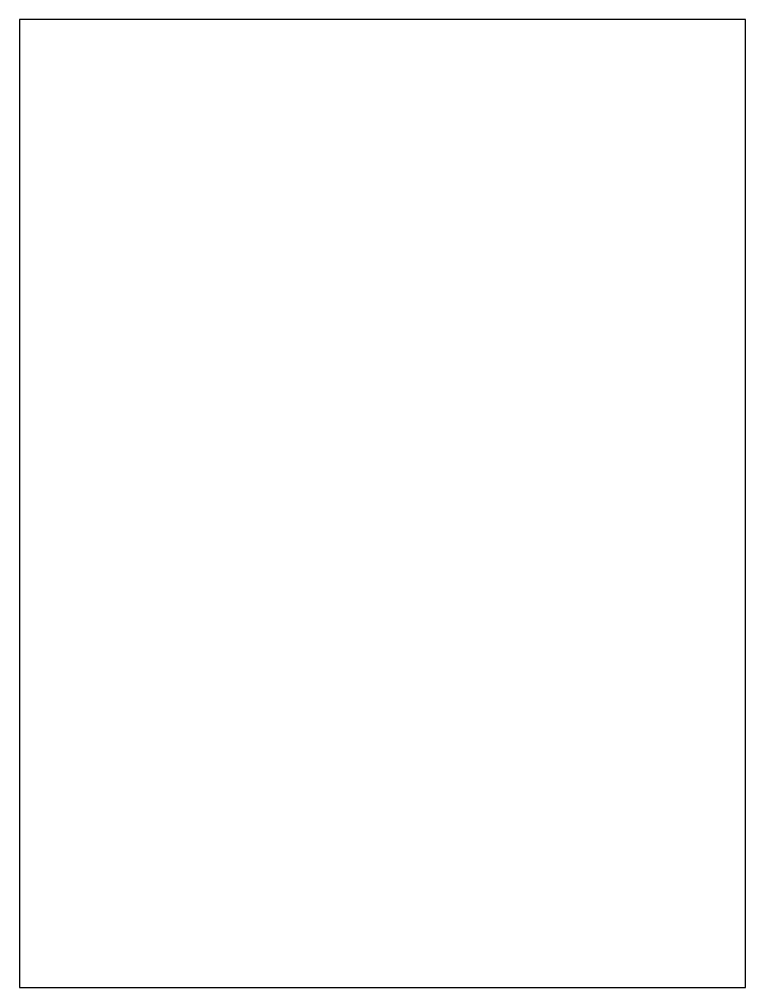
# Model space of a CAD drawing. Header units: millimetres. Extents: x -4633 to -4453, y -682 to -442.
import ezdxf

# ---------------------------------------------------------------- set-up
doc = ezdxf.new("R2010")
doc.units = ezdxf.units.MM
doc.header["$MEASUREMENT"] = 0
doc.layers.add('CORTE', color=1, linetype='Continuous')

msp = doc.modelspace()

# ---------------------------------------------------------------- linework, layer by layer
at = {"layer": 'CORTE'}
msp.add_lwpolyline([(-4633.39, -681.85), (-4453.39, -681.85), (-4453.39, -441.85), (-4633.39, -441.85), (-4633.39, -681.85)], dxfattribs=at)

doc.saveas('drawing.dxf')
